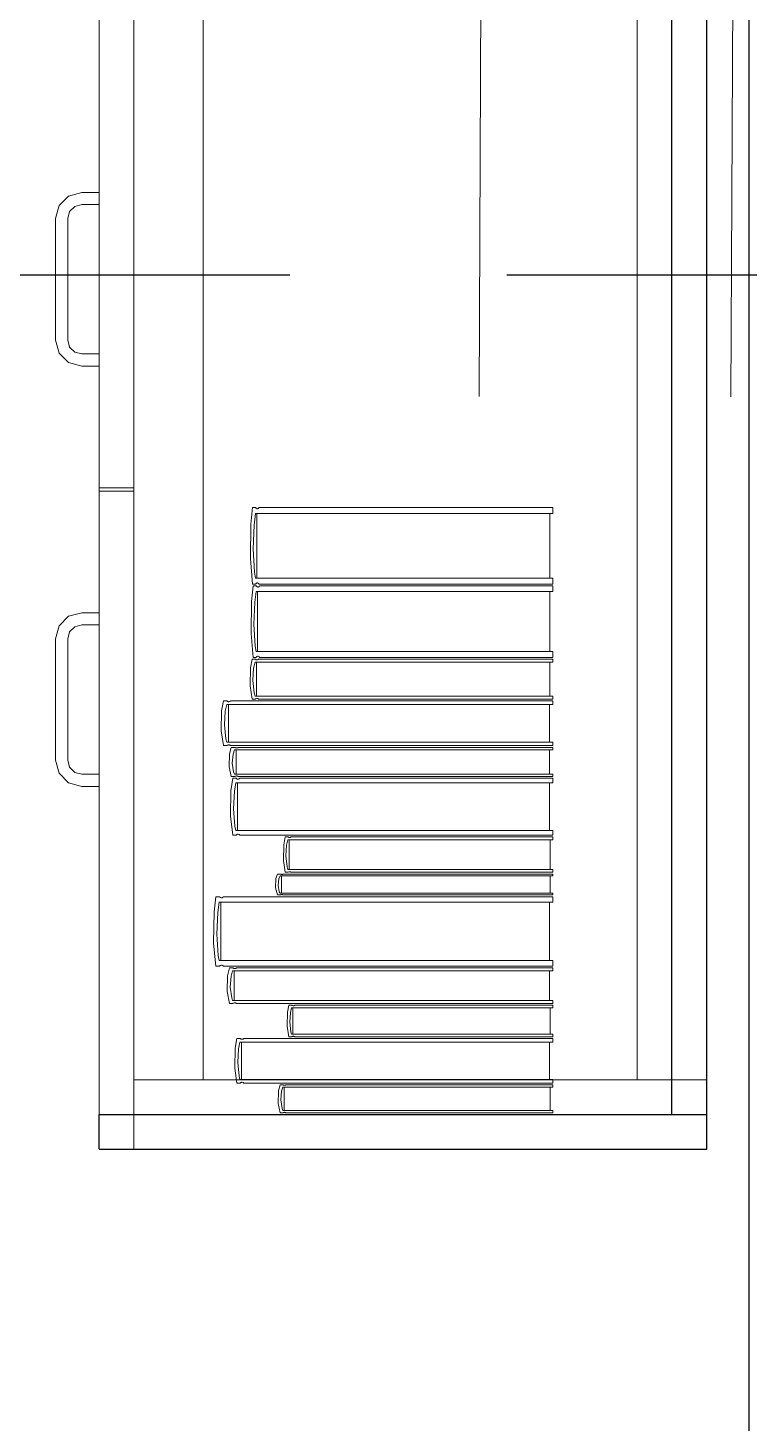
# Model space of a CAD drawing. Header units: inches. Extents: x -19 to 5698, y -728 to 92.
# Drawn here: x 211.705 to 212.12, y 8.134 to 8.938 of the extents above; entities that cross this region are included whole.
import ezdxf

# ---------------------------------------------------------------- set-up
doc = ezdxf.new("R2010")
doc.units = ezdxf.units.IN
doc.header["$MEASUREMENT"] = 0
doc.set_wipeout_variables(frame=1)
for name, pattern in [('HIDDEN', [0.375, 0.25, -0.125]), ('RAYITAS', [0.375, 0.25, -0.125]), ('Wipeout_Contour', [1, 0, -1])]:
    doc.linetypes.add(name, pattern=pattern)
for name, color, linetype, lineweight in [('00 conduct tomacorr', 120, 'HIDDEN', 30), ('T-TECHO-E', 150, 'Continuous', 20), ('TOMACORRIENTE', 22, 'RAYITAS', 9)]:
    doc.layers.add(name, color=color, linetype=linetype, lineweight=lineweight)
for name, color, linetype in [('02 _ ARQ _ ZON _ Espacio.3D', 7, 'Continuous'), ('Acabado - Muros', 7, 'Continuous'), ('Interior - Mobiliario', 7, 'Continuous')]:
    doc.layers.add(name, color=color, linetype=linetype)

# ---------------------------------------------------------------- blocks, each defined once
blk = doc.blocks.new('a')
at = {"layer": 'TOMACORRIENTE', "ltscale": 0.05}
h = blk.add_hatch(color=4, dxfattribs=at)
edge = h.paths.add_edge_path()
edge.add_arc((0, 0.0752), 0.02106, 0, 360)
at = {"layer": 'TOMACORRIENTE', "color": 4}
for p, q in [((-0.14553, 0.09625), (-0.0515, 0.09625)), ((-0.09851, 0.09625), (-0.09851, -0.09657)), ((0, 0.09625), (0, -0.09625)), ((0.06232, -0.09625), (0.06232, 0.09625))]:
    blk.add_line(p, q, dxfattribs=at)
blk.add_circle((0, 0.0752), 0.02106, dxfattribs=at)
blk = doc.blocks.new('CABLE 3FACE')
at = {"layer": 'T-TECHO-E', "rotation": 59.94170052614085}
blk.add_blockref('a', (0, 0), dxfattribs=at)

msp = doc.modelspace()

# ---------------------------------------------------------------- linework, layer by layer
at = {"layer": '02 _ ARQ _ ZON _ Espacio.3D', "color": 254, "linetype": 'Continuous', "lineweight": 0, "flags": 128}
msp.add_lwpolyline([(208.57002, 16.1), (208.07002, 16.1), (208.07005, 17.35), (205.07003, 17.35), (205.07003, 6.44999), (207.52276, 6.45028), (207.52276, 7.7), (207.75276, 7.7), (208.07002, 7.7), (208.07002, 8.1), (208.57002, 8.1), (208.57002, 7.2), (207.66614, 7.2), (207.66614, 6.45), (212.11981, 6.45001), (212.11981, 7.7005), (212.11981, 17.34979), (208.97001, 17.34979), (208.97001, 16.90009), (208.57002, 16.9)], close=True, dxfattribs=at)
at = {"layer": 'Acabado - Muros', "color": 251, "linetype": 'Continuous', "lineweight": 13, "flags": 128}
msp.add_lwpolyline([(212.12003, 7.8), (212.12003, 9.62487)], dxfattribs=at)
at = {"layer": 'Interior - Mobiliario', "color": 175, "linetype": 'Continuous', "lineweight": 13}
for p, q in [((211.76559, 9.77192), (211.76559, 8.31192)), ((212.07559, 8.31192), (212.07559, 9.77192)), ((211.76559, 9.75192), (211.76559, 8.33192)), ((211.80559, 8.33192), (211.80559, 9.75192)), ((212.05559, 9.75192), (212.05559, 8.33192)), ((211.74559, 9.03192), (211.74559, 8.67292)), ((211.76559, 9.03192), (211.76559, 8.67292)), ((211.7226, 8.83542), (211.72809, 8.84091)), ((211.72809, 8.84091), (211.73559, 8.84292)), ((211.73559, 8.84292), (211.74559, 8.84292)), ((211.74559, 8.84292), (211.74559, 8.83592)), ((211.72059, 8.82792), (211.7226, 8.83542)), ((211.72866, 8.83192), (211.72759, 8.82792)), ((211.73159, 8.83485), (211.72866, 8.83192)), ((211.73559, 8.83592), (211.73159, 8.83485)), ((211.74559, 8.83592), (211.73559, 8.83592)), ((211.72059, 8.75792), (211.72059, 8.82792)), ((211.72759, 8.82792), (211.72759, 8.75792)), ((211.7226, 8.75042), (211.72059, 8.75792)), ((211.72809, 8.74493), (211.7226, 8.75042)), ((211.72759, 8.75792), (211.72866, 8.75392)), ((211.72866, 8.75392), (211.73159, 8.75099)), ((211.73159, 8.75099), (211.73559, 8.74992)), ((211.73559, 8.74292), (211.72809, 8.74493)), ((211.73559, 8.74992), (211.74559, 8.74992)), ((211.74559, 8.74292), (211.73559, 8.74292)), ((211.74559, 8.74992), (211.74559, 8.74292)), ((211.74559, 8.67292), (211.76559, 8.67292)), ((211.74559, 8.67092), (211.76559, 8.67092)), ((211.83397, 8.66154), (211.83302, 8.65185)), ((211.83585, 8.66154), (211.83397, 8.66154)), ((211.8349, 8.65139), (211.8357, 8.65801)), ((211.8357, 8.65801), (212.00693, 8.65801)), ((211.83594, 8.66137), (211.83585, 8.66154)), ((211.83616, 8.6611), (211.83594, 8.66137)), ((211.8364, 8.66091), (211.83616, 8.6611)), ((211.83665, 8.66081), (211.8364, 8.66091)), ((211.83656, 8.65801), (211.83656, 8.62089)), ((211.8369, 8.6608), (211.83665, 8.66081)), ((211.83716, 8.66088), (211.8369, 8.6608)), ((211.8374, 8.66105), (211.83716, 8.66088)), ((211.83762, 8.66131), (211.8374, 8.66105)), ((211.83776, 8.66154), (211.83762, 8.66131)), ((212.00693, 8.66154), (211.83776, 8.66154)), ((212.0052, 8.62089), (212.0052, 8.65801)), ((212.00693, 8.65801), (212.00693, 8.66154)), ((211.83302, 8.65185), (211.83281, 8.63209)), ((211.83446, 8.63779), (211.8349, 8.65139)), ((211.83518, 8.62424), (211.83446, 8.63779)), ((211.83281, 8.63209), (211.83397, 8.61736)), ((211.8357, 8.62089), (211.83518, 8.62424)), ((211.83431, 8.61636), (211.83337, 8.60733)), ((211.83397, 8.61736), (211.83585, 8.61736)), ((211.83619, 8.61636), (211.83431, 8.61636)), ((212.00693, 8.62089), (211.8357, 8.62089)), ((211.83585, 8.61736), (211.83599, 8.61759)), ((211.83599, 8.61759), (211.83621, 8.61785)), ((211.83629, 8.6162), (211.83619, 8.61636)), ((211.83621, 8.61785), (211.83645, 8.61802)), ((211.8365, 8.61595), (211.83629, 8.6162)), ((211.83645, 8.61802), (211.83671, 8.6181)), ((211.83674, 8.61577), (211.8365, 8.61595)), ((211.83671, 8.6181), (211.83696, 8.61809)), ((211.83699, 8.61568), (211.83674, 8.61577)), ((211.83696, 8.61809), (211.83721, 8.61799)), ((211.83725, 8.61567), (211.83699, 8.61568)), ((211.83721, 8.61799), (211.83745, 8.6178)), ((211.8375, 8.61575), (211.83725, 8.61567)), ((211.83745, 8.6178), (211.83767, 8.61753)), ((211.83774, 8.6159), (211.8375, 8.61575)), ((211.83767, 8.61753), (211.83776, 8.61736)), ((211.83796, 8.61614), (211.83774, 8.6159)), ((211.83776, 8.61736), (212.00693, 8.61736)), ((211.8381, 8.61636), (211.83796, 8.61614)), ((212.00693, 8.61636), (211.8381, 8.61636)), ((212.00693, 8.61736), (212.00693, 8.62089)), ((212.00693, 8.61307), (212.00693, 8.61636)), ((211.83337, 8.60733), (211.83315, 8.58892)), ((211.83481, 8.59423), (211.83525, 8.6069)), ((211.83525, 8.6069), (211.83604, 8.61307)), ((211.83604, 8.61307), (212.00693, 8.61307)), ((211.8369, 8.61307), (211.8369, 8.57849)), ((212.00521, 8.57849), (212.00521, 8.61307)), ((211.72809, 8.59891), (211.7226, 8.59342)), ((211.73559, 8.60092), (211.72809, 8.59891)), ((211.74559, 8.60092), (211.73559, 8.60092)), ((211.74559, 8.59392), (211.74559, 8.60092)), ((211.7226, 8.59342), (211.72059, 8.58592)), ((211.72759, 8.58592), (211.72866, 8.58992)), ((211.72866, 8.58992), (211.73159, 8.59285)), ((211.73159, 8.59285), (211.73559, 8.59392)), ((211.73559, 8.59392), (211.74559, 8.59392)), ((211.83553, 8.58161), (211.83481, 8.59423)), ((211.72059, 8.58592), (211.72059, 8.51592)), ((211.72759, 8.51592), (211.72759, 8.58592)), ((211.83315, 8.58892), (211.83431, 8.5752)), ((211.83604, 8.57849), (211.83553, 8.58161)), ((211.83373, 8.5742), (211.83278, 8.56913)), ((211.83561, 8.5742), (211.83373, 8.5742)), ((211.83431, 8.5752), (211.83619, 8.5752)), ((211.8357, 8.57411), (211.83561, 8.5742)), ((211.83592, 8.57397), (211.8357, 8.57411)), ((211.83616, 8.57387), (211.83592, 8.57397)), ((212.00693, 8.57849), (211.83604, 8.57849)), ((211.83641, 8.57382), (211.83616, 8.57387)), ((211.83619, 8.5752), (211.83633, 8.57542)), ((211.83633, 8.57542), (211.83656, 8.57566)), ((211.83667, 8.57381), (211.83641, 8.57382)), ((211.83656, 8.57566), (211.8368, 8.57581)), ((211.83692, 8.57386), (211.83667, 8.57381)), ((211.8368, 8.57581), (211.83705, 8.57589)), ((211.83716, 8.57394), (211.83692, 8.57386)), ((211.83705, 8.57589), (211.8373, 8.57588)), ((211.83738, 8.57408), (211.83716, 8.57394)), ((211.8373, 8.57588), (211.83755, 8.57578)), ((211.83753, 8.5742), (211.83738, 8.57408)), ((212.00693, 8.5742), (211.83753, 8.5742)), ((211.83755, 8.57578), (211.83779, 8.57561)), ((211.83779, 8.57561), (211.83801, 8.57536)), ((211.83801, 8.57536), (211.8381, 8.5752)), ((211.8381, 8.5752), (212.00693, 8.5752)), ((212.00693, 8.5752), (212.00693, 8.57849)), ((212.00693, 8.57235), (212.00693, 8.5742)), ((211.83278, 8.56913), (211.83256, 8.55881)), ((211.83422, 8.56179), (211.83466, 8.56889)), ((211.83466, 8.56889), (211.83546, 8.57235)), ((211.83546, 8.57235), (212.00693, 8.57235)), ((211.83632, 8.57235), (211.83632, 8.55295)), ((212.0052, 8.55295), (212.0052, 8.57235)), ((211.83256, 8.55881), (211.83373, 8.55111)), ((211.83494, 8.55471), (211.83422, 8.56179)), ((211.81723, 8.55011), (211.8162, 8.54446)), ((211.81929, 8.55011), (211.81723, 8.55011)), ((211.8194, 8.55001), (211.81929, 8.55011)), ((211.81964, 8.54985), (211.8194, 8.55001)), ((211.8199, 8.54974), (211.81964, 8.54985)), ((211.82018, 8.54968), (211.8199, 8.54974)), ((211.82045, 8.54968), (211.82018, 8.54968)), ((211.82073, 8.54972), (211.82045, 8.54968)), ((211.821, 8.54982), (211.82073, 8.54972)), ((211.82124, 8.54997), (211.821, 8.54982)), ((211.8214, 8.55011), (211.82124, 8.54997)), ((212.00693, 8.55011), (211.8214, 8.55011)), ((211.83373, 8.55111), (211.83561, 8.55111)), ((211.83546, 8.55295), (211.83494, 8.55471)), ((212.00693, 8.55295), (211.83546, 8.55295)), ((211.83561, 8.55111), (211.83575, 8.55123)), ((211.83575, 8.55123), (211.83597, 8.55136)), ((211.83597, 8.55136), (211.83622, 8.55145)), ((211.83622, 8.55145), (211.83647, 8.55149)), ((211.83647, 8.55149), (211.83672, 8.55149)), ((211.83672, 8.55149), (211.83697, 8.55143)), ((211.83697, 8.55143), (211.83721, 8.55134)), ((211.83721, 8.55134), (211.83743, 8.5512)), ((211.83743, 8.5512), (211.83753, 8.55111)), ((211.83753, 8.55111), (212.00693, 8.55111)), ((212.00693, 8.55111), (212.00693, 8.55295)), ((212.00693, 8.54805), (212.00693, 8.55011)), ((211.8162, 8.54446), (211.81596, 8.53295)), ((211.81778, 8.53627), (211.81826, 8.54419)), ((211.81826, 8.54419), (211.81913, 8.54805)), ((211.81913, 8.54805), (212.00693, 8.54805)), ((211.82008, 8.54805), (211.82008, 8.52642)), ((212.00503, 8.52642), (212.00503, 8.54805)), ((211.81857, 8.52838), (211.81778, 8.53627)), ((211.81596, 8.53295), (211.81723, 8.52437)), ((211.81913, 8.52642), (211.81857, 8.52838)), ((212.00693, 8.52642), (211.81913, 8.52642)), ((212.00693, 8.52437), (212.00693, 8.52642)), ((211.81723, 8.52437), (211.81929, 8.52437)), ((211.81929, 8.52437), (211.81945, 8.5245)), ((211.81945, 8.5245), (211.8197, 8.52465)), ((211.8197, 8.52465), (211.81996, 8.52475)), ((211.81996, 8.52475), (211.82024, 8.5248)), ((211.82024, 8.5248), (211.82052, 8.52479)), ((211.82052, 8.52479), (211.82079, 8.52473)), ((211.82076, 8.51969), (211.82053, 8.51219)), ((211.82178, 8.52337), (211.82076, 8.51969)), ((211.82079, 8.52473), (211.82105, 8.52462)), ((211.82105, 8.52462), (211.82129, 8.52447)), ((211.82129, 8.52447), (211.8214, 8.52437)), ((211.8214, 8.52437), (212.00693, 8.52437)), ((211.82379, 8.52337), (211.82178, 8.52337)), ((211.82231, 8.51435), (211.82278, 8.51951)), ((211.82278, 8.51951), (211.82363, 8.52202)), ((211.82363, 8.52202), (212.00693, 8.52202)), ((211.82389, 8.5233), (211.82379, 8.52337)), ((211.82413, 8.5232), (211.82389, 8.5233)), ((211.82438, 8.52313), (211.82413, 8.5232)), ((211.82465, 8.52309), (211.82438, 8.52313)), ((211.82455, 8.52202), (211.82455, 8.50794)), ((211.82492, 8.52309), (211.82465, 8.52309)), ((211.82519, 8.52312), (211.82492, 8.52309)), ((211.82545, 8.52318), (211.82519, 8.52312)), ((211.82569, 8.52328), (211.82545, 8.52318)), ((211.82584, 8.52337), (211.82569, 8.52328)), ((212.00693, 8.52337), (211.82584, 8.52337)), ((212.00508, 8.50794), (212.00508, 8.52202)), ((212.00693, 8.52202), (212.00693, 8.52337)), ((211.72059, 8.51592), (211.7226, 8.50842)), ((211.72866, 8.51192), (211.72759, 8.51592)), ((211.73159, 8.50899), (211.72866, 8.51192)), ((211.82053, 8.51219), (211.82178, 8.5066)), ((211.82308, 8.50921), (211.82231, 8.51435)), ((211.82363, 8.50794), (211.82308, 8.50921)), ((211.7226, 8.50842), (211.72809, 8.50293)), ((211.72809, 8.50293), (211.73559, 8.50092)), ((211.73559, 8.50792), (211.73159, 8.50899)), ((211.74559, 8.50792), (211.73559, 8.50792)), ((211.74559, 8.50092), (211.74559, 8.50792)), ((211.82259, 8.5056), (211.82158, 8.49841)), ((211.82178, 8.5066), (211.82379, 8.5066)), ((211.82459, 8.5056), (211.82259, 8.5056)), ((211.82359, 8.49806), (211.82443, 8.50298)), ((212.00693, 8.50794), (211.82363, 8.50794)), ((211.82379, 8.5066), (211.82394, 8.50669)), ((211.82394, 8.50669), (211.82418, 8.50679)), ((211.82418, 8.50679), (211.82444, 8.50685)), ((211.82443, 8.50298), (212.00693, 8.50298)), ((211.82444, 8.50685), (211.82471, 8.50688)), ((211.8247, 8.50547), (211.82459, 8.5056)), ((211.82493, 8.50527), (211.8247, 8.50547)), ((211.82471, 8.50688), (211.82498, 8.50688)), ((211.82518, 8.50513), (211.82493, 8.50527)), ((211.82498, 8.50688), (211.82525, 8.50684)), ((211.82545, 8.50506), (211.82518, 8.50513)), ((211.82525, 8.50684), (211.8255, 8.50677)), ((211.82536, 8.50298), (211.82536, 8.47543)), ((211.82572, 8.50505), (211.82545, 8.50506)), ((211.8255, 8.50677), (211.82574, 8.50667)), ((211.82599, 8.50511), (211.82572, 8.50505)), ((211.82574, 8.50667), (211.82584, 8.5066)), ((211.82584, 8.5066), (212.00693, 8.5066)), ((211.82625, 8.50524), (211.82599, 8.50511)), ((211.82649, 8.50542), (211.82625, 8.50524)), ((211.82664, 8.5056), (211.82649, 8.50542)), ((212.00693, 8.5056), (211.82664, 8.5056)), ((212.00509, 8.47543), (212.00509, 8.50298)), ((212.00693, 8.5066), (212.00693, 8.50794)), ((212.00693, 8.50298), (212.00693, 8.5056)), ((211.73559, 8.50092), (211.74559, 8.50092)), ((211.82158, 8.49841), (211.82135, 8.48374)), ((211.82312, 8.48797), (211.82359, 8.49806)), ((211.82389, 8.47791), (211.82312, 8.48797)), ((211.82135, 8.48374), (211.82259, 8.4728)), ((211.82443, 8.47543), (211.82389, 8.47791)), ((211.82259, 8.4728), (211.82459, 8.4728)), ((212.00693, 8.47543), (211.82443, 8.47543)), ((211.82459, 8.4728), (211.82475, 8.47298)), ((211.82475, 8.47298), (211.82498, 8.47317)), ((211.82498, 8.47317), (211.82524, 8.47329)), ((211.82524, 8.47329), (211.82551, 8.47335)), ((211.82551, 8.47335), (211.82578, 8.47334)), ((211.82578, 8.47334), (211.82605, 8.47327)), ((211.82605, 8.47327), (211.8263, 8.47313)), ((211.8263, 8.47313), (211.82653, 8.47293)), ((211.82653, 8.47293), (211.82664, 8.4728)), ((211.82664, 8.4728), (212.00693, 8.4728)), ((211.85282, 8.4718), (211.85197, 8.46733)), ((211.85449, 8.4718), (211.85282, 8.4718)), ((211.85365, 8.46712), (211.85436, 8.47017)), ((211.85436, 8.47017), (212.00693, 8.47017)), ((211.85458, 8.47172), (211.85449, 8.4718)), ((211.85477, 8.4716), (211.85458, 8.47172)), ((211.85499, 8.47151), (211.85477, 8.4716)), ((211.85521, 8.47147), (211.85499, 8.47151)), ((211.85513, 8.47017), (211.85513, 8.45305)), ((211.85544, 8.47146), (211.85521, 8.47147)), ((211.85566, 8.4715), (211.85544, 8.47146)), ((211.85587, 8.47158), (211.85566, 8.4715)), ((211.85607, 8.47169), (211.85587, 8.47158)), ((211.8562, 8.4718), (211.85607, 8.47169)), ((212.00693, 8.4718), (211.8562, 8.4718)), ((212.00539, 8.45305), (212.00539, 8.47017)), ((212.00693, 8.4728), (212.00693, 8.47543)), ((212.00693, 8.47017), (212.00693, 8.4718)), ((211.85197, 8.46733), (211.85178, 8.45822)), ((211.85326, 8.46085), (211.85365, 8.46712)), ((211.85178, 8.45822), (211.85282, 8.45142)), ((211.8539, 8.4546), (211.85326, 8.46085)), ((211.85436, 8.45305), (211.8539, 8.4546)), ((212.00693, 8.45305), (211.85436, 8.45305)), ((212.00693, 8.45142), (212.00693, 8.45305)), ((211.84744, 8.44778), (211.84724, 8.4424)), ((211.84831, 8.45042), (211.84744, 8.44778)), ((211.85003, 8.45042), (211.84831, 8.45042)), ((211.84876, 8.44395), (211.84916, 8.44766)), ((211.84916, 8.44766), (211.84989, 8.44946)), ((211.84989, 8.44946), (212.00693, 8.44946)), ((211.85012, 8.45038), (211.85003, 8.45042)), ((211.85032, 8.4503), (211.85012, 8.45038)), ((211.85054, 8.45025), (211.85032, 8.4503)), ((211.85077, 8.45022), (211.85054, 8.45025)), ((211.85068, 8.44946), (211.85068, 8.43935)), ((211.851, 8.45022), (211.85077, 8.45022)), ((211.85123, 8.45024), (211.851, 8.45022)), ((211.85145, 8.45029), (211.85123, 8.45024)), ((211.85166, 8.45036), (211.85145, 8.45029)), ((211.85179, 8.45042), (211.85166, 8.45036)), ((212.00693, 8.45042), (211.85179, 8.45042)), ((211.85282, 8.45142), (211.85449, 8.45142)), ((211.85449, 8.45142), (211.85462, 8.45153)), ((211.85462, 8.45153), (211.85482, 8.45165)), ((211.85482, 8.45165), (211.85503, 8.45173)), ((211.85503, 8.45173), (211.85526, 8.45176)), ((211.85526, 8.45176), (211.85549, 8.45176)), ((211.85549, 8.45176), (211.85571, 8.45171)), ((211.85571, 8.45171), (211.85592, 8.45163)), ((211.85592, 8.45163), (211.85611, 8.4515)), ((211.85611, 8.4515), (211.8562, 8.45142)), ((211.8562, 8.45142), (212.00693, 8.45142)), ((212.00535, 8.43935), (212.00535, 8.44946)), ((212.00693, 8.44946), (212.00693, 8.45042)), ((211.81292, 8.43738), (211.81186, 8.4286)), ((211.81503, 8.43738), (211.81292, 8.43738)), ((211.81514, 8.43723), (211.81503, 8.43738)), ((211.81538, 8.43699), (211.81514, 8.43723)), ((211.81565, 8.43682), (211.81538, 8.43699)), ((211.81677, 8.43694), (211.8165, 8.43679)), ((211.81702, 8.43717), (211.81677, 8.43694)), ((211.81718, 8.43738), (211.81702, 8.43717)), ((212.00693, 8.43738), (211.81718, 8.43738)), ((211.84724, 8.4424), (211.84831, 8.43838)), ((211.84831, 8.43838), (211.85003, 8.43838)), ((211.84942, 8.44026), (211.84876, 8.44395)), ((211.84989, 8.43935), (211.84942, 8.44026)), ((212.00693, 8.43935), (211.84989, 8.43935)), ((211.85003, 8.43838), (211.85016, 8.43845)), ((211.85016, 8.43845), (211.85037, 8.43852)), ((211.85037, 8.43852), (211.85059, 8.43856)), ((211.85059, 8.43856), (211.85082, 8.43859)), ((211.85082, 8.43859), (211.85105, 8.43858)), ((211.85105, 8.43858), (211.85128, 8.43856)), ((211.85128, 8.43856), (211.8515, 8.4385)), ((211.8515, 8.4385), (211.8517, 8.43843)), ((211.8517, 8.43843), (211.85179, 8.43838)), ((211.85179, 8.43838), (212.00693, 8.43838)), ((212.00693, 8.43838), (212.00693, 8.43935)), ((212.00693, 8.43418), (212.00693, 8.43738)), ((211.81397, 8.42818), (211.81486, 8.43418)), ((211.81486, 8.43418), (212.00693, 8.43418)), ((211.81593, 8.43672), (211.81565, 8.43682)), ((211.81583, 8.43418), (211.81583, 8.40054)), ((211.81622, 8.43671), (211.81593, 8.43672)), ((211.8165, 8.43679), (211.81622, 8.43671)), ((212.00499, 8.40054), (212.00499, 8.43418)), ((211.81186, 8.4286), (211.81162, 8.41069)), ((211.81348, 8.41585), (211.81397, 8.42818)), ((211.81429, 8.40357), (211.81348, 8.41585)), ((211.81162, 8.41069), (211.81292, 8.39733)), ((211.81292, 8.39733), (211.81503, 8.39733)), ((211.81486, 8.40054), (211.81429, 8.40357)), ((212.00693, 8.40054), (211.81486, 8.40054)), ((211.81503, 8.39733), (211.81519, 8.39755)), ((211.81519, 8.39755), (211.81544, 8.39777)), ((211.81544, 8.39777), (211.81571, 8.39793)), ((211.81571, 8.39793), (211.81599, 8.398)), ((211.81599, 8.398), (211.81628, 8.39799)), ((211.81628, 8.39799), (211.81656, 8.3979)), ((211.81656, 8.3979), (211.81683, 8.39773)), ((211.81683, 8.39773), (211.81707, 8.39749)), ((211.81707, 8.39749), (211.81718, 8.39733)), ((211.81718, 8.39733), (212.00693, 8.39733)), ((212.00693, 8.39733), (212.00693, 8.40054)), ((211.81967, 8.39185), (211.81944, 8.3827)), ((211.82069, 8.39633), (211.81967, 8.39185)), ((211.82272, 8.39633), (211.82069, 8.39633)), ((211.82122, 8.38534), (211.8217, 8.39163)), ((211.8217, 8.39163), (211.82255, 8.39469)), ((211.82255, 8.39469), (212.00693, 8.39469)), ((211.82282, 8.39625), (211.82272, 8.39633)), ((211.82306, 8.39613), (211.82282, 8.39625)), ((211.82331, 8.39604), (211.82306, 8.39613)), ((211.82358, 8.39599), (211.82331, 8.39604)), ((211.82349, 8.39469), (211.82349, 8.37752)), ((211.82385, 8.39599), (211.82358, 8.39599)), ((211.82413, 8.39603), (211.82385, 8.39599)), ((211.82439, 8.3961), (211.82413, 8.39603)), ((211.82463, 8.39622), (211.82439, 8.3961)), ((211.82478, 8.39633), (211.82463, 8.39622)), ((212.00693, 8.39633), (211.82478, 8.39633)), ((212.00507, 8.37752), (212.00507, 8.39469)), ((212.00693, 8.39469), (212.00693, 8.39633)), ((211.81944, 8.3827), (211.82069, 8.37588)), ((211.822, 8.37907), (211.82122, 8.38534)), ((211.82069, 8.37588), (211.82272, 8.37588)), ((211.82255, 8.37752), (211.822, 8.37907)), ((212.00693, 8.37752), (211.82255, 8.37752)), ((211.82272, 8.37588), (211.82287, 8.37599)), ((211.82287, 8.37599), (211.82311, 8.37611)), ((211.82311, 8.37611), (211.82337, 8.37619)), ((211.82337, 8.37619), (211.82364, 8.37622)), ((211.82364, 8.37622), (211.82392, 8.37622)), ((211.82392, 8.37622), (211.82418, 8.37617)), ((211.82418, 8.37617), (211.82444, 8.37609)), ((211.82444, 8.37609), (211.82468, 8.37596)), ((211.82468, 8.37596), (211.82478, 8.37588)), ((211.82478, 8.37588), (212.00693, 8.37588)), ((211.85498, 8.37488), (211.85415, 8.37089)), ((211.85663, 8.37488), (211.85498, 8.37488)), ((211.8558, 8.3707), (211.8565, 8.37343)), ((211.8565, 8.37343), (212.00693, 8.37343)), ((211.85672, 8.37481), (211.85663, 8.37488)), ((211.85691, 8.3747), (211.85672, 8.37481)), ((211.85712, 8.37462), (211.85691, 8.3747)), ((211.85734, 8.37458), (211.85712, 8.37462)), ((211.85726, 8.37343), (211.85726, 8.35814)), ((211.85756, 8.37458), (211.85734, 8.37458)), ((211.85778, 8.37461), (211.85756, 8.37458)), ((211.85799, 8.37468), (211.85778, 8.37461)), ((211.85819, 8.37478), (211.85799, 8.37468)), ((211.85831, 8.37488), (211.85819, 8.37478)), ((212.00693, 8.37488), (211.85831, 8.37488)), ((212.00541, 8.35814), (212.00541, 8.37343)), ((212.00693, 8.37588), (212.00693, 8.37752)), ((212.00693, 8.37343), (212.00693, 8.37488)), ((211.85415, 8.37089), (211.85396, 8.36275)), ((211.85541, 8.3651), (211.8558, 8.3707)), ((211.85605, 8.35952), (211.85541, 8.3651)), ((211.85396, 8.36275), (211.85498, 8.35669)), ((211.85498, 8.35669), (211.85663, 8.35669)), ((211.8565, 8.35814), (211.85605, 8.35952)), ((212.00693, 8.35814), (211.8565, 8.35814)), ((211.85663, 8.35669), (211.85676, 8.35679)), ((211.85676, 8.35679), (211.85695, 8.35689)), ((211.85695, 8.35689), (211.85716, 8.35696)), ((211.85716, 8.35696), (211.85739, 8.35699)), ((211.85739, 8.35699), (211.85761, 8.35699)), ((211.85761, 8.35699), (211.85783, 8.35695)), ((211.85783, 8.35695), (211.85804, 8.35687)), ((211.85804, 8.35687), (211.85823, 8.35676)), ((211.85823, 8.35676), (211.85831, 8.35669)), ((211.85831, 8.35669), (212.00693, 8.35669)), ((212.00693, 8.35669), (212.00693, 8.35814)), ((211.82395, 8.35006), (211.82372, 8.33859)), ((211.82494, 8.35569), (211.82395, 8.35006)), ((211.82692, 8.35569), (211.82494, 8.35569)), ((211.82547, 8.3419), (211.82593, 8.34979)), ((211.82593, 8.34979), (211.82676, 8.35364)), ((211.82676, 8.35364), (212.00693, 8.35364)), ((211.82702, 8.35559), (211.82692, 8.35569)), ((211.82725, 8.35543), (211.82702, 8.35559)), ((211.8275, 8.35532), (211.82725, 8.35543)), ((211.82777, 8.35527), (211.8275, 8.35532)), ((211.82767, 8.35364), (211.82767, 8.33209)), ((211.82804, 8.35526), (211.82777, 8.35527)), ((211.8283, 8.35531), (211.82804, 8.35526)), ((211.82855, 8.3554), (211.8283, 8.35531)), ((211.82879, 8.35555), (211.82855, 8.3554)), ((211.82894, 8.35569), (211.82879, 8.35555)), ((212.00693, 8.35569), (211.82894, 8.35569)), ((212.00511, 8.33209), (212.00511, 8.35364)), ((212.00693, 8.35364), (212.00693, 8.35569)), ((211.82623, 8.33403), (211.82547, 8.3419)), ((211.82372, 8.33859), (211.82494, 8.33003)), ((211.82676, 8.33209), (211.82623, 8.33403)), ((211.76559, 8.33192), (211.80559, 8.33192)), ((211.80559, 8.33192), (212.05559, 8.33192)), ((211.82494, 8.33003), (211.82692, 8.33003)), ((212.00693, 8.33209), (211.82676, 8.33209)), ((211.82692, 8.33003), (211.82707, 8.33017)), ((211.82707, 8.33017), (211.82731, 8.33032)), ((211.82731, 8.33032), (211.82756, 8.33042)), ((211.82756, 8.33042), (211.82783, 8.33046)), ((211.82783, 8.33046), (211.8281, 8.33046)), ((211.8281, 8.33046), (211.82836, 8.3304)), ((211.82836, 8.3304), (211.82861, 8.33029)), ((211.82861, 8.33029), (211.82884, 8.33013)), ((211.82884, 8.33013), (211.82894, 8.33003)), ((211.82894, 8.33003), (212.00693, 8.33003)), ((211.84902, 8.3255), (211.84882, 8.31829)), ((211.84988, 8.32903), (211.84902, 8.3255)), ((211.85159, 8.32903), (211.84988, 8.32903)), ((211.85033, 8.32037), (211.85073, 8.32533)), ((211.85073, 8.32533), (211.85145, 8.32774)), ((211.85145, 8.32774), (212.00693, 8.32774)), ((211.85167, 8.32897), (211.85159, 8.32903)), ((211.85187, 8.32887), (211.85167, 8.32897)), ((211.85209, 8.32881), (211.85187, 8.32887)), ((211.85231, 8.32877), (211.85209, 8.32881)), ((211.85255, 8.32876), (211.85231, 8.32877)), ((211.85277, 8.32879), (211.85255, 8.32876)), ((211.85299, 8.32886), (211.85277, 8.32879)), ((211.8532, 8.32895), (211.85299, 8.32886)), ((211.85333, 8.32903), (211.8532, 8.32895)), ((212.00693, 8.32903), (211.85333, 8.32903)), ((212.00693, 8.33003), (212.00693, 8.33209)), ((212.00693, 8.32774), (212.00693, 8.32903)), ((211.76559, 8.31192), (212.07559, 8.31192))]:
    msp.add_line(p, q, dxfattribs=at)

# ---------------------------------------------------------------- next in the draw order: wipeouts: each hides what was drawn before it
at = {"color": 254, "linetype": 'Wipeout_Contour', "lineweight": 0, "ltscale": 6540.915342}
msp.add_wipeout([(212.07559, 9.77192), (212.07559, 8.31192), (212.09559, 8.31192), (212.09559, 9.77192)], dxfattribs=at).dxf.layer = 'Interior - Mobiliario'

# ---------------------------------------------------------------- next in the draw order: linework, layer by layer
at = {"layer": '00 conduct tomacorr'}
msp.add_line((206.73043, 8.79543, 0.00018), (217.54067, 8.79543, 0.00018), dxfattribs=at)
at = {"layer": 'Interior - Mobiliario', "color": 175, "linetype": 'Continuous', "lineweight": 30}
for p, q in [((212.07559, 8.31192), (212.07559, 9.77192)), ((212.09559, 8.31192), (212.09559, 9.77192)), ((212.07559, 8.31192), (212.09559, 8.31192))]:
    msp.add_line(p, q, dxfattribs=at)
at = {"layer": 'Interior - Mobiliario', "color": 175, "linetype": 'Continuous', "lineweight": 13}
for p, q in [((212.07559, 9.77192), (212.07559, 8.31192)), ((212.09559, 8.31192), (212.09559, 9.77192)), ((212.09559, 8.33192), (212.09559, 9.75192)), ((212.05559, 8.33192), (212.09559, 8.33192)), ((212.07559, 8.31192), (212.09559, 8.31192))]:
    msp.add_line(p, q, dxfattribs=at)

# ---------------------------------------------------------------- next in the draw order: block references
at = {"layer": '00 conduct tomacorr', "xscale": 1.47256122672843, "yscale": 1.47256122672843, "zscale": 1.47256122672843, "rotation": 299.7894777823319}
msp.add_blockref('CABLE 3FACE', (212.11025, 8.86692, 0.00018), dxfattribs=at)

# ---------------------------------------------------------------- next in the draw order: wipeouts: each hides what was drawn before it
at = {"color": 254, "linetype": 'Wipeout_Contour', "lineweight": 0, "ltscale": 6540.239006}
msp.add_wipeout([(211.74559, 8.31192), (211.74559, 8.29192), (212.09559, 8.29192), (212.09559, 8.31192)], dxfattribs=at).dxf.layer = 'Interior - Mobiliario'

# ---------------------------------------------------------------- next in the draw order: linework, layer by layer
at = {"layer": 'Interior - Mobiliario', "color": 175, "linetype": 'Continuous', "lineweight": 13}
for p, q in [((211.74559, 8.29192), (211.74559, 9.79192)), ((212.09559, 9.79192), (212.09559, 8.29192)), ((211.74559, 9.77192), (211.74559, 8.31192)), ((211.74559, 9.77192), (211.74559, 8.31192)), ((211.76559, 9.77192), (211.76559, 8.31192)), ((211.76559, 9.77192), (211.76559, 8.31192)), ((212.07559, 8.31192), (212.07559, 9.77192)), ((212.07559, 8.31192), (212.07559, 9.77192)), ((212.07559, 8.31192), (212.07559, 9.77192)), ((212.09559, 8.31192), (212.09559, 9.77192)), ((211.74559, 8.31192), (211.74559, 8.67092)), ((211.76559, 8.31192), (211.76559, 8.67092)), ((211.76559, 8.33192), (211.76559, 8.29192)), ((211.85223, 8.32774), (211.85223, 8.31421)), ((212.00536, 8.31421), (212.00536, 8.32774)), ((212.09559, 8.29192), (212.09559, 8.33192)), ((211.84882, 8.31829), (211.84988, 8.31292)), ((211.85098, 8.31543), (211.85033, 8.32037)), ((212.09559, 8.31192), (211.74559, 8.31192)), ((211.74559, 8.31192), (211.74559, 8.29192)), ((211.74559, 8.31192), (212.09559, 8.31192)), ((211.74559, 8.31192), (212.07559, 8.31192)), ((211.74559, 8.31192), (211.76559, 8.31192)), ((211.76559, 8.31192), (212.07559, 8.31192)), ((211.76559, 8.31192), (212.07559, 8.31192)), ((211.84988, 8.31292), (211.85159, 8.31292)), ((211.85145, 8.31421), (211.85098, 8.31543)), ((212.00693, 8.31421), (211.85145, 8.31421)), ((211.85159, 8.31292), (211.85172, 8.313)), ((211.85172, 8.313), (211.85192, 8.3131)), ((211.85192, 8.3131), (211.85214, 8.31316)), ((211.85214, 8.31316), (211.85237, 8.31319)), ((211.85237, 8.31319), (211.8526, 8.31318)), ((211.8526, 8.31318), (211.85282, 8.31315)), ((211.85282, 8.31315), (211.85304, 8.31308)), ((211.85304, 8.31308), (211.85324, 8.31298)), ((211.85324, 8.31298), (211.85333, 8.31292)), ((211.85333, 8.31292), (212.00693, 8.31292)), ((212.00693, 8.31292), (212.00693, 8.31421)), ((212.09559, 8.29192), (212.09559, 8.31192)), ((211.74559, 8.29192), (212.09559, 8.29192)), ((212.09559, 8.29192), (211.74559, 8.29192)), ((211.76559, 8.29192), (212.09559, 8.29192))]:
    msp.add_line(p, q, dxfattribs=at)
at = {"layer": 'Interior - Mobiliario', "color": 175, "linetype": 'Continuous', "lineweight": 30}
for p, q in [((211.74559, 8.31192), (212.09559, 8.31192)), ((211.74559, 8.29192), (211.74559, 8.31192)), ((212.09559, 8.29192), (212.09559, 8.31192)), ((211.74559, 8.29192), (212.09559, 8.29192))]:
    msp.add_line(p, q, dxfattribs=at)

doc.saveas('drawing.dxf')
